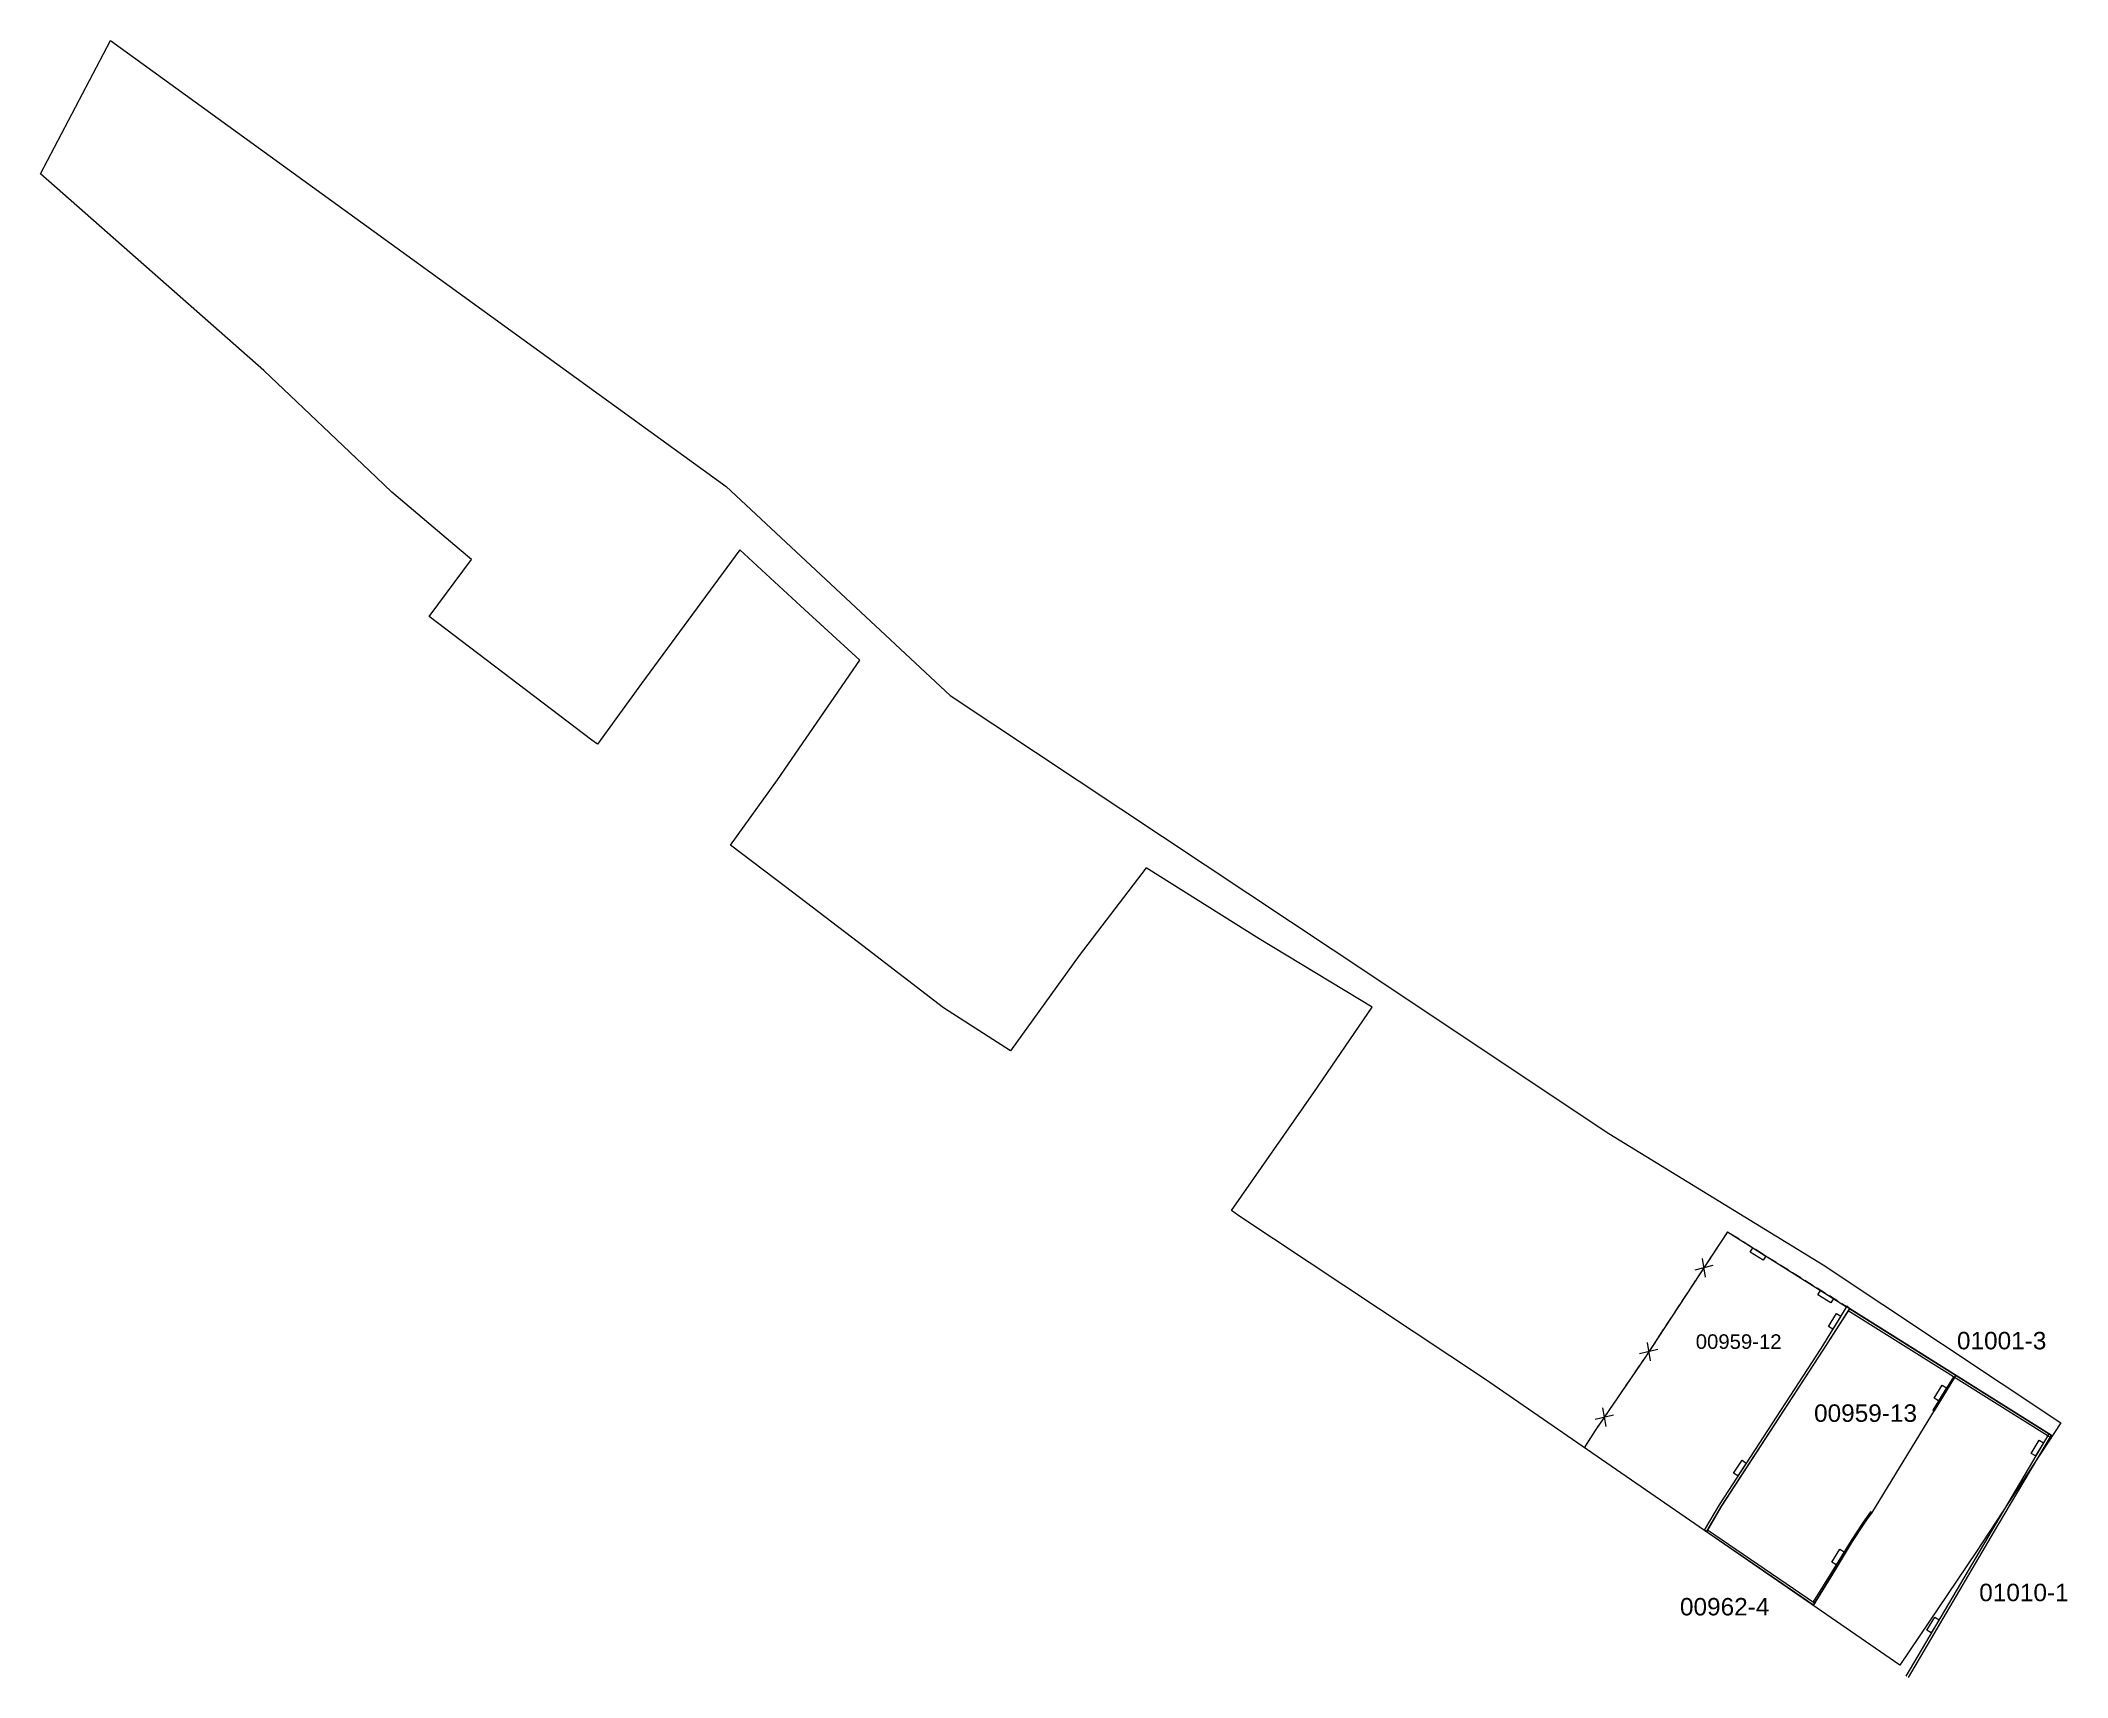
# Model space of a CAD drawing. Header units: metres. Extents: x 7512287 to 7512496, y 4691622 to 4691791.
import ezdxf

# ---------------------------------------------------------------- set-up
doc = ezdxf.new("R2010")
doc.units = ezdxf.units.M
doc.linetypes.add('DASHED', pattern=[0.75, 0.5, -0.25])
for name, color, linetype, lineweight in [('llogari', 3, 'Continuous', 0), ('mungese nr', 1, 'Continuous', 0), ('mungese parc', 1, 'Continuous', 0), ('muri', 32, 'Continuous', 0), ('Ndarjet', 5, 'Continuous', 0), ('Parcela Baze', 7, 'Continuous', 0), ('pikat garb', 8, 'Continuous', 0)]:
    doc.layers.add(name, color=color, linetype=linetype, lineweight=lineweight)
doc.styles.get("Standard").update_dxf_attribs({"font": 'arial.ttf'})

# ---------------------------------------------------------------- blocks, each defined once
blk = doc.blocks.new('mur')
at = {"layer": 'muri'}
blk.add_lwpolyline([(-1.58, 0.52), (0, 0.52), (0, 0), (-1.58, 0)], close=True, dxfattribs=at)

msp = doc.modelspace()

# ---------------------------------------------------------------- linework, layer by layer
at = {"layer": 'llogari', "flags": 128}
for points in [[(7512460.82, 4691667.92), (7512452.24, 4691654.83), (7512447.18, 4691647.42), (7512446.05, 4691645.65)], [(7512459.33, 4691664.44), (7512457.45, 4691663.97)], [(7512458.21, 4691665.16), (7512458.54, 4691663.26)], [(7512453.65, 4691655.78), (7512451.77, 4691655.32)], [(7512452.54, 4691656.51), (7512452.87, 4691654.6)], [(7512449.06, 4691649.02), (7512447.18, 4691648.56)], [(7512447.94, 4691649.75), (7512448.27, 4691647.84)]]:
    msp.add_lwpolyline(points, dxfattribs=at)
at = {"layer": 'mungese parc', "flags": 128}
msp.add_lwpolyline([(7512458.69, 4691636.95), (7512460.23, 4691639.59), (7512470.72, 4691655.7), (7512473.48, 4691659.98), (7512494.35, 4691646.86)], dxfattribs=at)
at = {"layer": 'muri', "flags": 128}
msp.add_lwpolyline([(7512460.82, 4691667.92), (7512473.12, 4691660.2)], dxfattribs=at)
for points, elevation in [([(7512473.14, 4691660.24), (7512470.46, 4691655.88), (7512459.96, 4691639.75), (7512458.44, 4691637.15)], 610.67), ([(7512473.44, 4691660), (7512470.68, 4691655.73), (7512460.18, 4691639.61), (7512458.67, 4691637.02)], 610.67), ([(7512473.44, 4691660), (7512473.14, 4691660.24)], 610.67), ([(7512494.09, 4691646.73), (7512473.3, 4691659.79)], 610.61), ([(7512494.23, 4691646.94), (7512473.44, 4691660)], 610.61), ([(7512484.16, 4691652.97), (7512482.04, 4691649.52)], 610.66), ([(7512484.27, 4691652.9), (7512482.16, 4691649.45)], 610.66), ([(7512482.16, 4691649.45), (7512482.04, 4691649.52)], 610.61), ([(7512494.01, 4691647.07), (7512488.5, 4691637.76), (7512479.25, 4691622.06)], 610.61), ([(7512494.23, 4691646.94), (7512488.72, 4691637.63), (7512479.47, 4691621.94)], 610.61), ([(7512475.71, 4691638.95), (7512474.99, 4691637.88), (7512473.71, 4691635.98), (7512471.94, 4691633.03), (7512469.67, 4691629.38)], 610.66), ([(7512475.6, 4691639.02), (7512474.84, 4691637.96)], 610.66), ([(7512475.71, 4691638.95), (7512475.6, 4691639.02)], 610.66), ([(7512458.67, 4691637.02), (7512458.44, 4691637.15)], 610.67), ([(7512458.66, 4691636.99), (7512458.67, 4691637.02)], 612.62), ([(7512458.66, 4691636.99), (7512469.71, 4691629.43)], 612.62), ([(7512458.78, 4691637.19), (7512469.83, 4691629.63)], 612.62), ([(7512474.84, 4691637.96), (7512473.6, 4691636.06), (7512471.77, 4691633.13), (7512469.67, 4691629.74)], 612.07), ([(7512469.85, 4691629.62), (7512469.71, 4691629.43)], 612.6), ([(7512469.83, 4691629.63), (7512469.85, 4691629.62)], 612.62)]:
    msp.add_lwpolyline(points, dxfattribs=dict(at, elevation=elevation))
at = {"layer": 'Ndarjet', "flags": 128}
msp.add_lwpolyline([(7512469.67, 4691629.38), (7512471.94, 4691633.03), (7512473.71, 4691635.98), (7512474.99, 4691637.88), (7512475.73, 4691638.88), (7512484.4, 4691653.11)], dxfattribs=at)
at = {"layer": 'Parcela Baze', "flags": 128}
msp.add_lwpolyline([(7512409.65, 4691670.12), (7512418.15, 4691682.29), (7512424.15, 4691691.11), (7512412.5, 4691698.17), (7512400.84, 4691705.48), (7512393.92, 4691696.44), (7512386.84, 4691686.62), (7512379.92, 4691691.06), (7512371.14, 4691697.77), (7512363.6, 4691703.53), (7512357.92, 4691707.83), (7512362.77, 4691714.59), (7512371.27, 4691726.92), (7512365.17, 4691732.52), (7512358.88, 4691738.32), (7512348.74, 4691724.51), (7512344.19, 4691718.25), (7512343.61, 4691718.68), (7512326.82, 4691731.42), (7512331.21, 4691737.32), (7512329.94, 4691738.39), (7512322.98, 4691744.25), (7512321.35, 4691745.8), (7512309.78, 4691756.8), (7512286.72, 4691777.12), (7512293.95, 4691790.87), (7512357.5, 4691744.84), (7512380.59, 4691723.28), (7512420.13, 4691697.02), (7512448.59, 4691678.09), (7512470.72, 4691664.53), (7512495.23, 4691648.2), (7512486.54, 4691634.93), (7512478.62, 4691623.21), (7512435.75, 4691652.75), (7512410.39, 4691669.58), (7512409.65, 4691670.12)], dxfattribs=at)
at = {"layer": 'pikat garb', "linetype": 'DASHED', "ltscale": 2, "flags": 128}
msp.add_lwpolyline([(7512473.48, 4691659.98), (7512460.82, 4691667.92), (7512452.24, 4691654.83), (7512447.18, 4691647.42), (7512446.05, 4691645.65)], dxfattribs=at)

# ---------------------------------------------------------------- block references
at = {"layer": 'muri'}
for p, rotation in [((7512463.45, 4691666.27), 147.8879570722266), ((7512470.44, 4691661.88), 147.8879570722266), ((7512472.52, 4691659.24, 610.67), 58.41438161136148), ((7512483.45, 4691651.82, 610.66), 58.41438161136148), ((7512462.77, 4691644.07, 610.67), 56.92792892095132), ((7512493.46, 4691646.14, 610.61), 58.41438161136148), ((7512472.87, 4691634.9, 612.07), 58.41438161136148), ((7512482.68, 4691627.88, 610.61), 58.41438161136148)]:
    msp.add_blockref('mur', p, dxfattribs=dict(at, rotation=rotation))

# ---------------------------------------------------------------- texts
at = {"layer": 'mungese nr'}
msp.add_text('00959-13', height=1.8, dxfattribs=at).set_placement((7512469.77, 4691648.32))
at = {"layer": 'pikat garb', "linetype": 'DASHED', "ltscale": 2}
for s, height, p in [('00959-12', 1.5, (7512457.56, 4691655.85)), ('01001-3', 1.8, (7512484.52, 4691655.8)), ('00962-4', 1.8, (7512455.93, 4691628.34)), ('01010-1', 1.8, (7512486.82, 4691629.81))]:
    msp.add_text(s, height=height, dxfattribs=at).set_placement(p)

doc.saveas('drawing.dxf')
